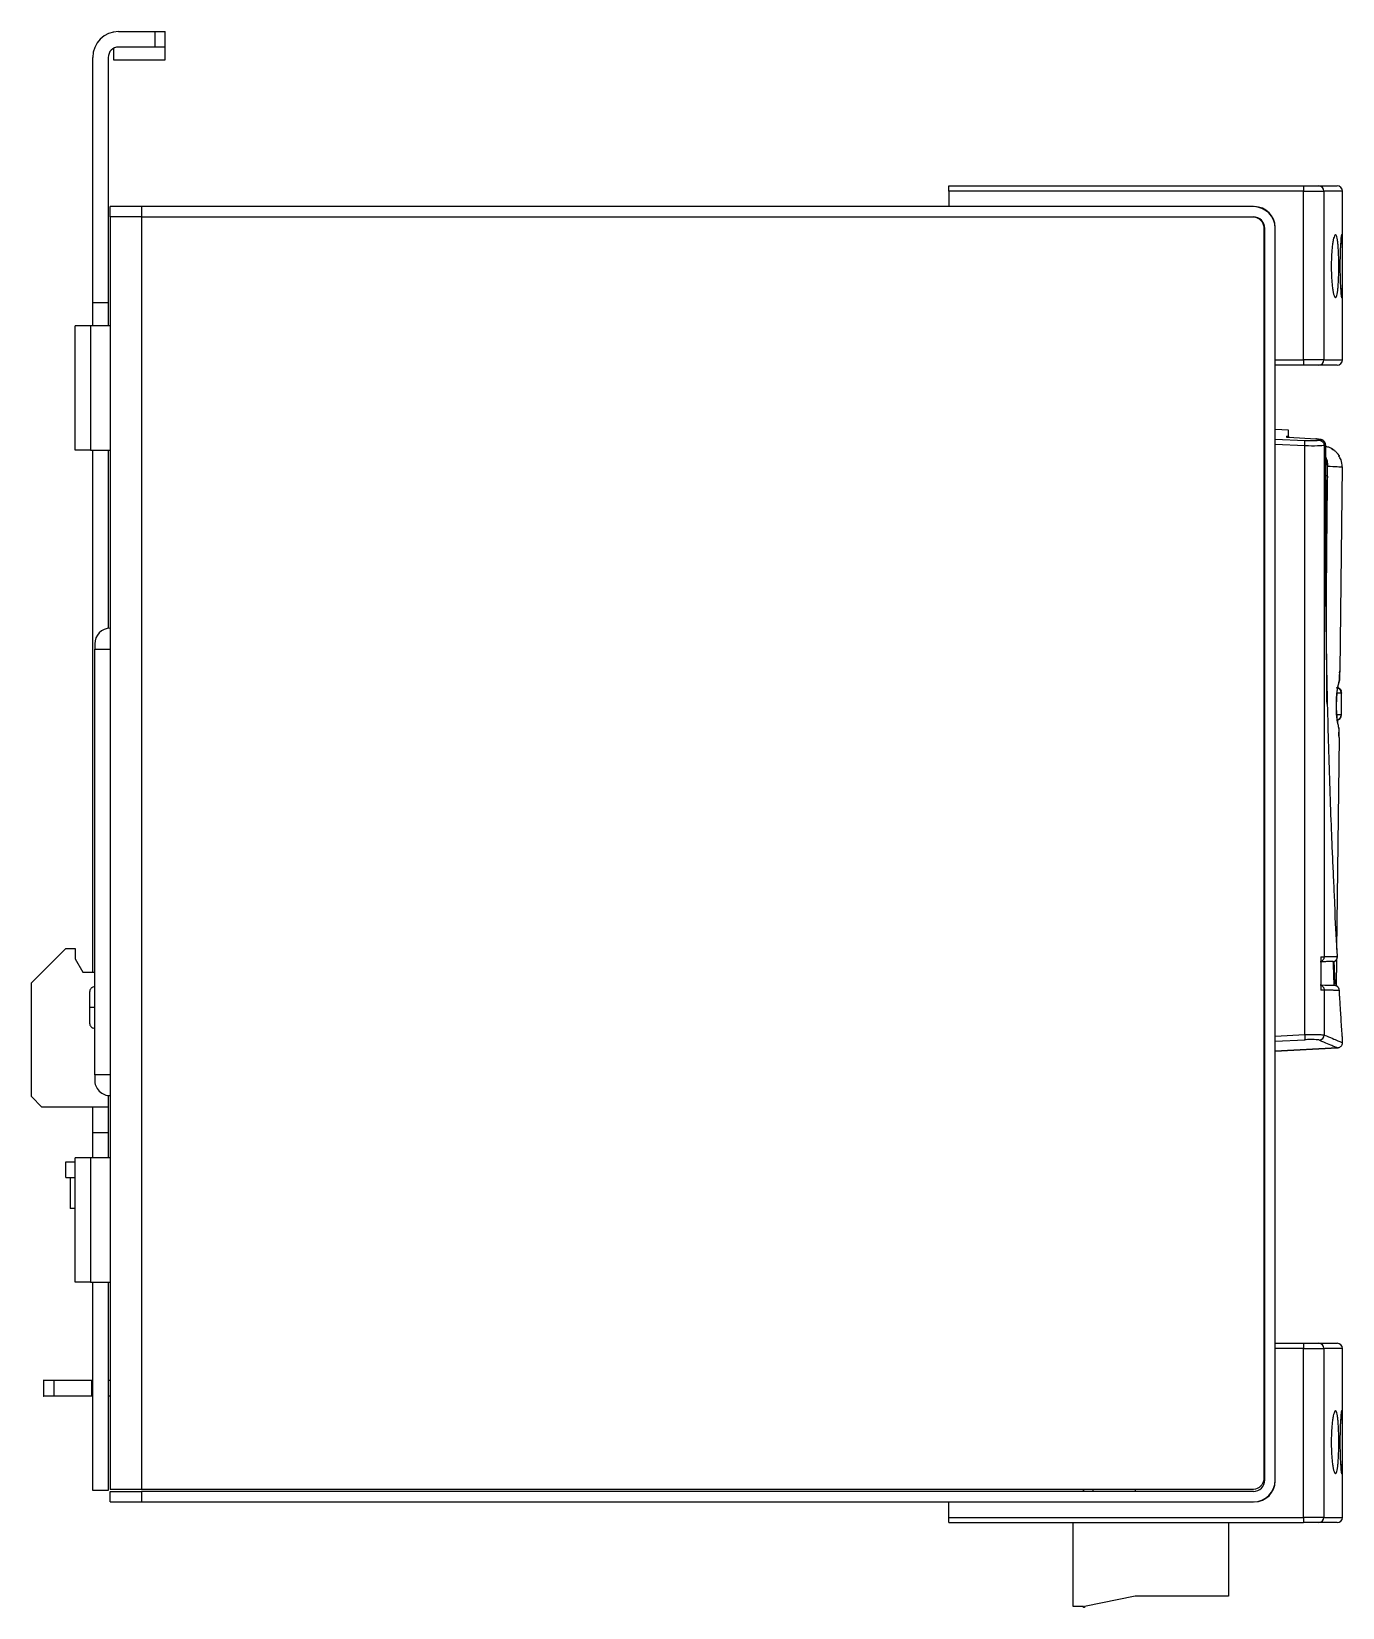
# Model space of a CAD drawing. Header units: millimetres. Extents: x 4 to 131, y 4 to 156.
import ezdxf

# ---------------------------------------------------------------- set-up
doc = ezdxf.new("R2010")
doc.units = ezdxf.units.MM

msp = doc.modelspace()

# ---------------------------------------------------------------- linework, layer by layer
at = {"color": 7, "linetype": 'Continuous', "lineweight": 25}
for p, q in [((12.1, 156.3), (12.1, 156.25)), ((12.6, 156.3), (16.1, 156.3)), ((16.1, 156.3), (16.1, 154.8)), ((16.1, 156.3), (17.1, 156.3)), ((17.1, 154.8), (17.1, 156.3)), ((10.1, 130.1), (10.1, 153.8)), ((11.6, 153.8), (11.6, 130.1)), ((12.1, 154.67), (12.1, 153.57)), ((16.1, 154.8), (12.6, 154.8)), ((17.1, 154.8), (16.1, 154.8)), ((17.1, 153.57), (17.1, 154.8)), ((12.1, 153.57), (17.1, 153.57)), ((92.7, 140.9), (92.7, 141.4)), ((92.7, 141.4), (126.94, 141.4)), ((126.94, 140.9), (92.7, 140.9)), ((92.7, 140.9), (92.7, 139.4)), ((126.94, 141.4), (126.94, 140.9)), ((126.94, 140.9), (128.9, 140.9)), ((126.94, 124.6), (126.94, 140.9)), ((128.9, 140.9), (128.9, 124.6)), ((130.7, 124.6), (130.7, 140.9)), ((11.8, 138.4), (11.8, 139.4)), ((14.8, 139.4), (11.8, 139.4)), ((14.8, 139.4), (14.8, 138.4)), ((122.1, 139.4), (14.8, 139.4)), ((14.8, 138.4), (11.8, 138.4)), ((11.8, 138.4), (11.8, 15.6)), ((14.8, 138.4), (122.1, 138.4)), ((14.8, 138.4), (14.8, 15.6)), ((123.1, 137.4), (123.1, 16.6)), ((123.2, 16.5), (123.2, 137.3)), ((124.2, 16.5), (124.2, 137.3)), ((11.6, 130.1), (10.1, 130.1)), ((10.1, 127.9), (10.1, 130.1)), ((11.6, 130.1), (11.6, 127.9)), ((8.4, 115.9), (8.4, 127.9)), ((9.9, 127.9), (9.9, 115.9)), ((11.8, 127.9), (9.9, 127.9)), ((124.2, 124.6), (126.94, 124.6)), ((126.94, 124.1), (124.2, 124.1)), ((126.94, 124.6), (126.94, 124.1)), ((128.9, 124.6), (126.94, 124.6)), ((125.5, 117.83), (124.2, 117.9)), ((125.31, 117.26), (125.5, 117.25)), ((125.31, 117.26), (125.31, 117.15)), ((125.31, 117.15), (125.5, 117.14)), ((125.5, 117.25), (125.5, 117.83)), ((125.5, 117.25), (125.5, 117.14)), ((125.5, 117.14), (125.5, 117.14)), ((125.5, 117.14), (128.13, 116.99)), ((9.9, 115.9), (11.8, 115.9)), ((10.1, 65.5), (10.1, 115.9)), ((11.6, 115.9), (11.6, 98.69)), ((127.08, 116.81), (124.2, 116.94)), ((127.08, 116.31), (124.2, 116.44)), ((127.08, 59.49), (127.08, 116.31)), ((128.13, 116.99), (128.64, 116.92)), ((128.64, 116.92), (128.13, 116.99)), ((128.93, 116.35), (128.93, 67.01)), ((129.05, 116.4), (129.05, 107.9)), ((129.68, 116), (129.81, 115.93)), ((129.81, 115.93), (129.76, 115.97)), ((129.25, 113.38), (129.26, 114.36)), ((130.28, 115.49), (130.29, 115.48)), ((130.37, 115.38), (130.35, 115.41)), ((130.47, 94.62), (130.69, 114.28)), ((10.3, 55.6), (10.3, 96.7)), ((130.41, 94.39), (130.47, 94.68)), ((130.36, 93.48), (130.4, 93.71)), ((130.59, 92.45), (130.13, 92.45)), ((130.59, 92.57), (130.58, 92.62)), ((130.59, 90.37), (130.59, 92.45)), ((130.6, 90.33), (130.6, 92.49)), ((130.13, 90.37), (130.59, 90.37)), ((130.35, 89.03), (130.32, 89.25)), ((130.35, 88.48), (130.35, 88.67)), ((130.4, 88.06), (130.35, 88.35)), ((130.17, 67.7), (130.4, 88.12)), ((4.2, 64.5), (7.5, 67.8)), ((7.5, 67.8), (8.4, 67.8)), ((8.4, 67.8), (8.4, 66.8)), ((128.6, 67), (128.6, 63.79)), ((8.4, 66.8), (9.15, 65.5)), ((9.15, 65.5), (10.3, 65.5)), ((130.13, 64.14), (130.16, 66.77)), ((4.2, 53.5), (4.2, 64.5)), ((128.93, 63.79), (128.93, 59.45)), ((124.2, 59.35), (127.08, 59.49)), ((124.2, 58.86), (127.08, 58.99)), ((124.2, 57.9), (130.23, 58.22)), ((130.23, 58.22), (124.2, 57.9)), ((130.22, 58.22), (130.23, 58.22)), ((130.7, 58.71), (130.7, 59.05)), ((11.8, 55.6), (10.3, 55.6)), ((5.2, 52.5), (4.2, 53.5)), ((11.6, 53.64), (11.6, 52.5)), ((11.6, 52.5), (5.2, 52.5)), ((10.1, 50), (10.1, 52.5)), ((11.6, 52.5), (11.6, 50)), ((11.6, 50), (10.1, 50)), ((10.1, 47.6), (10.1, 50)), ((11.6, 50), (11.6, 47.6)), ((7.5, 45.7), (7.5, 47.2)), ((7.5, 47.2), (8.4, 47.2)), ((8.4, 35.6), (8.4, 47.6)), ((9.9, 47.6), (9.9, 35.6)), ((11.8, 47.6), (9.9, 47.6)), ((7.5, 45.7), (8.4, 45.7)), ((7.92, 45.7), (7.92, 42.7)), ((8.4, 42.7), (7.92, 42.7)), ((9.9, 35.6), (11.8, 35.6)), ((10.1, 15.5), (10.1, 35.6)), ((11.6, 35.6), (11.6, 15.5)), ((124.2, 29.7), (126.94, 29.7)), ((126.94, 29.2), (124.2, 29.2)), ((126.94, 29.7), (126.94, 29.2)), ((126.94, 29.2), (128.9, 29.2)), ((126.94, 12.9), (126.94, 29.2)), ((128.9, 29.2), (128.9, 12.9)), ((130.7, 12.9), (130.7, 29.2)), ((5.35, 26.1), (5.35, 24.6)), ((6.35, 26.1), (6.35, 24.6)), ((10, 26.1), (6.35, 26.1)), ((10, 26.1), (10, 24.6)), ((10.1, 26.1), (10, 26.1)), ((11.8, 26.1), (11.6, 26.1)), ((10, 24.6), (6.35, 24.6)), ((10.1, 24.6), (10, 24.6)), ((11.8, 24.6), (11.6, 24.6)), ((11.6, 15.5), (10.1, 15.5)), ((14.8, 15.6), (11.8, 15.6)), ((11.8, 14.4), (11.8, 15.4)), ((11.8, 15.4), (14.8, 15.4)), ((122.1, 15.6), (14.8, 15.6)), ((14.8, 15.4), (14.8, 14.4)), ((122.1, 15.4), (14.8, 15.4)), ((105.69, 15.6), (105.69, 15.4)), ((105.7, 15.6), (105.7, 15.4)), ((106.63, 15.4), (106.63, 15.6)), ((110.69, 15.6), (110.69, 15.4)), ((11.8, 14.4), (14.8, 14.4)), ((14.8, 14.4), (122.1, 14.4)), ((92.7, 12.9), (92.7, 14.4)), ((92.7, 12.9), (126.94, 12.9)), ((92.7, 12.4), (92.7, 12.9)), ((92.7, 12.4), (126.94, 12.4)), ((104.7, 4.3), (104.7, 12.4)), ((119.7, 12.4), (119.7, 5.3)), ((126.94, 12.9), (126.94, 12.4)), ((128.9, 12.9), (126.94, 12.9)), ((110.7, 5.3), (105.8, 4.3)), ((119.7, 5.3), (110.7, 5.3)), ((105.7, 4.3), (104.7, 4.3)), ((105.7, 4.2), (105.7, 4.3)), ((105.8, 4.2), (105.7, 4.2)), ((105.8, 4.3), (105.8, 4.2))]:
    msp.add_line(p, q, dxfattribs=at)
at = {"color": 8, "linetype": 'Continuous', "lineweight": 25}
for p, q in [((130.7, 140.9), (128.9, 140.9)), ((128.9, 124.6), (130.7, 124.6)), ((129.05, 113.47), (129.26, 113.38)), ((129.05, 101.57), (129.05, 101.44)), ((130.44, 94.62), (130.44, 94.62)), ((130.13, 90.39), (130.13, 92.11)), ((130.37, 88.12), (130.37, 88.12)), ((130.7, 29.2), (128.9, 29.2)), ((128.9, 12.9), (130.7, 12.9))]:
    msp.add_line(p, q, dxfattribs=at)
at = {"color": 7, "linetype": 'Continuous', "lineweight": 25}
for centre, radius, start, end in [((12.6, 153.8), 2.5, 90, 180), ((12.6, 153.8), 1, 90, 180), ((128.41, 140.9), 0.495, 359.4593, 89.4461), ((130.2, 140.9), 0.5, 0, 90), ((122.1, 137.3), 2.1, 0, 90), ((122.2, 137.4), 2, 0, 90), ((122.1, 137.3), 1.1, 0, 90), ((128.41, 124.6), 0.495, 270.5527, 0.5411), ((130.2, 124.6), 0.5, 270, 0), ((11.8, 97.2), 1.5, 90.0001, 180), ((124.13, 59.24), 2.96, 355.1878, 4.8122), ((128.43, 59.46), 0.504, 274.5297, 359.3664), ((128.41, 29.2), 0.495, 359.4588, 89.4477), ((130.2, 29.2), 0.5, 360, 90), ((122.1, 16.5), 2.1, 270, 0), ((122.1, 16.5), 1.1, 270, 0), ((122.2, 16.4), 2, 270, 0), ((128.41, 12.9), 0.495, 270.5521, 0.5414), ((130.2, 12.9), 0.5, 270, 0)]:
    msp.add_arc(centre, radius, start, end, dxfattribs=at)
for points, knots in [([(126.94, 141.4), (127.1, 141.4), (127.27, 141.4), (127.6, 141.4), (127.76, 141.4), (128.03, 141.4), (128.15, 141.4), (128.32, 141.4), (128.38, 141.4), (128.41, 141.4)], [0, 0, 0, 0, 0.25, 0.25, 0.5, 0.5, 0.75, 0.75, 1, 1, 1, 1]), ([(122.1, 138.4), (122.36, 138.4), (122.62, 138.29), (122.99, 137.92), (123.1, 137.66), (123.1, 137.4)], [0, 0, 0, 0, 0.5, 0.5, 1, 1, 1, 1]), ([(130.35, 133.65), (130.35, 133.45), (130.34, 133.25), (130.34, 132.86), (130.33, 132.66), (130.32, 132.29), (130.31, 132.12), (130.29, 131.79), (130.28, 131.63), (130.25, 131.35), (130.23, 131.22), (130.2, 131), (130.18, 130.91), (130.14, 130.75), (130.12, 130.7), (130.08, 130.62), (130.06, 130.6), (130.01, 130.6), (129.98, 130.62), (129.93, 130.7), (129.91, 130.76), (129.86, 130.91), (129.84, 131), (129.79, 131.22), (129.77, 131.35), (129.73, 131.63), (129.71, 131.78), (129.68, 132.11), (129.66, 132.29), (129.64, 132.66), (129.63, 132.85), (129.62, 133.25), (129.62, 133.45), (129.62, 133.85), (129.62, 134.05), (129.63, 134.44), (129.64, 134.64), (129.66, 135.01), (129.68, 135.18), (129.71, 135.51), (129.73, 135.67), (129.77, 135.95), (129.79, 136.08), (129.84, 136.3), (129.86, 136.39), (129.91, 136.54), (129.93, 136.6), (129.98, 136.68), (130.01, 136.7), (130.05, 136.7), (130.08, 136.68), (130.12, 136.6), (130.14, 136.55), (130.18, 136.4), (130.2, 136.3), (130.23, 136.08), (130.25, 135.96), (130.28, 135.67), (130.29, 135.52), (130.31, 135.19), (130.32, 135.01), (130.33, 134.64), (130.34, 134.45), (130.34, 134.05), (130.35, 133.85), (130.35, 133.65)], [0, 0, 0, 0, 0.03125, 0.03125, 0.0625, 0.0625, 0.09375, 0.09375, 0.125, 0.125, 0.15625, 0.15625, 0.1875, 0.1875, 0.21875, 0.21875, 0.25, 0.25, 0.28125, 0.28125, 0.3125, 0.3125, 0.34375, 0.34375, 0.375, 0.375, 0.40625, 0.40625, 0.4375, 0.4375, 0.46875, 0.46875, 0.5, 0.5, 0.53125, 0.53125, 0.5625, 0.5625, 0.59375, 0.59375, 0.625, 0.625, 0.65625, 0.65625, 0.6875, 0.6875, 0.71875, 0.71875, 0.75, 0.75, 0.78125, 0.78125, 0.8125, 0.8125, 0.84375, 0.84375, 0.875, 0.875, 0.90625, 0.90625, 0.9375, 0.9375, 0.96875, 0.96875, 1, 1, 1, 1]), ([(130.7, 133.65), (130.7, 133.45), (130.7, 133.25), (130.7, 132.86), (130.7, 132.67), (130.69, 132.3), (130.69, 132.12), (130.69, 131.79), (130.69, 131.63), (130.68, 131.35), (130.68, 131.23), (130.67, 131), (130.67, 130.91), (130.66, 130.76), (130.65, 130.7), (130.64, 130.62), (130.63, 130.6), (130.62, 130.6), (130.61, 130.62), (130.59, 130.7), (130.58, 130.76), (130.56, 130.91), (130.55, 131), (130.53, 131.22), (130.53, 131.35), (130.51, 131.63), (130.5, 131.79), (130.48, 132.12), (130.48, 132.3), (130.47, 132.67), (130.46, 132.86), (130.46, 133.25), (130.46, 133.45), (130.46, 133.85), (130.46, 134.05), (130.46, 134.44), (130.47, 134.63), (130.48, 135), (130.48, 135.18), (130.5, 135.51), (130.51, 135.67), (130.53, 135.95), (130.53, 136.07), (130.55, 136.3), (130.56, 136.39), (130.58, 136.54), (130.59, 136.6), (130.61, 136.68), (130.62, 136.7), (130.63, 136.7), (130.64, 136.68), (130.65, 136.6), (130.66, 136.55), (130.67, 136.39), (130.67, 136.3), (130.68, 136.08), (130.68, 135.95), (130.69, 135.67), (130.69, 135.51), (130.69, 135.18), (130.69, 135), (130.7, 134.63), (130.7, 134.44), (130.7, 134.05), (130.7, 133.85), (130.7, 133.65)], [0, 0, 0, 0, 0.03125, 0.03125, 0.0625, 0.0625, 0.09375, 0.09375, 0.125, 0.125, 0.15625, 0.15625, 0.1875, 0.1875, 0.21875, 0.21875, 0.25, 0.25, 0.28125, 0.28125, 0.3125, 0.3125, 0.34375, 0.34375, 0.375, 0.375, 0.40625, 0.40625, 0.4375, 0.4375, 0.46875, 0.46875, 0.5, 0.5, 0.53125, 0.53125, 0.5625, 0.5625, 0.59375, 0.59375, 0.625, 0.625, 0.65625, 0.65625, 0.6875, 0.6875, 0.71875, 0.71875, 0.75, 0.75, 0.78125, 0.78125, 0.8125, 0.8125, 0.84375, 0.84375, 0.875, 0.875, 0.90625, 0.90625, 0.9375, 0.9375, 0.96875, 0.96875, 1, 1, 1, 1]), ([(9.9, 127.9), (9.7, 127.9), (9.51, 127.9), (9.14, 127.9), (8.98, 127.9), (8.7, 127.9), (8.59, 127.9), (8.44, 127.9), (8.4, 127.9), (8.4, 127.9)], [0, 0, 0, 0, 0.25, 0.25, 0.5, 0.5, 0.75, 0.75, 1, 1, 1, 1]), ([(128.41, 124.1), (128.38, 124.1), (128.32, 124.1), (128.15, 124.1), (128.03, 124.1), (127.76, 124.1), (127.6, 124.1), (127.27, 124.1), (127.1, 124.1), (126.94, 124.1)], [0, 0, 0, 0, 0.25, 0.25, 0.5, 0.5, 0.75, 0.75, 1, 1, 1, 1]), ([(130.2, 124.1), (130.2, 124.1), (130.2, 124.1), (130.18, 124.1), (130.16, 124.1), (130.13, 124.1), (130.09, 124.1), (130.04, 124.1), (129.98, 124.1), (129.91, 124.1), (129.84, 124.1), (129.73, 124.1), (129.56, 124.1), (129.33, 124.1), (129.06, 124.1), (128.76, 124.1), (128.53, 124.1), (128.41, 124.1)], [0, 0, 0, 0, 0.050026, 0.100034, 0.150028, 0.200013, 0.249994, 0.299976, 0.349963, 0.39996, 0.449971, 0.500003, 0.600036, 0.700014, 0.799975, 0.899958, 1, 1, 1, 1]), ([(125.31, 117.26), (125.33, 117.25), (125.38, 117.25), (125.43, 117.21), (125.47, 117.17), (125.48, 117.15), (125.48, 117.14)], [0, 0, 0, 0, 0.307753, 0.623194, 0.939089, 1, 1, 1, 1]), ([(9.9, 115.9), (9.86, 115.9), (9.78, 115.9), (9.67, 115.9), (9.55, 115.9), (9.44, 115.9), (9.27, 115.9), (9.06, 115.9), (8.83, 115.9), (8.64, 115.9), (8.52, 115.9), (8.45, 115.9), (8.41, 115.9), (8.4, 115.9), (8.4, 115.9)], [0, 0, 0, 0, 0.050276, 0.100122, 0.149848, 0.199769, 0.250192, 0.37489, 0.500052, 0.624749, 0.749911, 0.833414, 0.916292, 1, 1, 1, 1]), ([(128.47, 116.85), (128.46, 116.84), (128.45, 116.84), (128.42, 116.83), (128.37, 116.82), (128.28, 116.81), (128.15, 116.8), (127.99, 116.79), (127.8, 116.79), (127.59, 116.79), (127.38, 116.79), (127.21, 116.8), (127.12, 116.8), (127.08, 116.81)], [0, 0, 0, 0, 0.046323, 0.103515, 0.171416, 0.249945, 0.395185, 0.499925, 0.601523, 0.750019, 0.854103, 0.937537, 1, 1, 1, 1]), ([(127.08, 116.31), (127.08, 116.36), (127.08, 116.42), (127.08, 116.54), (127.08, 116.6), (127.08, 116.69), (127.08, 116.73), (127.08, 116.78), (127.08, 116.8), (127.08, 116.81)], [0, 0, 0, 0, 0.25, 0.25, 0.5, 0.5, 0.75, 0.75, 1, 1, 1, 1]), ([(128.26, 116.95), (128.25, 116.96), (128.22, 116.97), (128.18, 116.99), (128.15, 116.99), (128.13, 116.99)], [0, 0, 0, 0, 0.32847, 0.657658, 1, 1, 1, 1]), ([(128.47, 116.85), (128.52, 116.84), (128.58, 116.83), (128.7, 116.78), (128.75, 116.74), (128.84, 116.64), (128.88, 116.58), (128.92, 116.47), (128.93, 116.41), (128.93, 116.35)], [0, 0, 0, 0, 0.25, 0.25, 0.5, 0.5, 0.75, 0.75, 1, 1, 1, 1]), ([(128.92, 116.76), (128.9, 116.77), (128.88, 116.8), (128.84, 116.83), (128.78, 116.87), (128.71, 116.9), (128.66, 116.91), (128.64, 116.92)], [0, 0, 0, 0, 0.1430652, 0.3105153, 0.5006878, 0.7552615, 1, 1, 1, 1]), ([(128.64, 116.92), (128.64, 116.92), (128.66, 116.91), (128.68, 116.9), (128.7, 116.89), (128.72, 116.87)], [-0.000014, -0.000014, -0.000014, -0.000014, 0.1199426, 0.247341, 0.4999937, 0.4999937, 0.4999937, 0.4999937]), ([(129.05, 116.4), (129.04, 116.42), (129.04, 116.46), (129.03, 116.53), (129.01, 116.6), (128.97, 116.68), (128.94, 116.73), (128.92, 116.76)], [0, 0, 0, 0, 0.165985, 0.332901, 0.499658, 0.736665, 1, 1, 1, 1]), ([(128.98, 116.65), (128.97, 116.69), (128.96, 116.72), (128.93, 116.74), (128.93, 116.74)], [0, 0, 0, 0, 0.983656, 1, 1, 1, 1]), ([(129.05, 116.4), (129.05, 116.43), (129.04, 116.49), (129.01, 116.61), (128.97, 116.68), (128.94, 116.73)], [0, 0, 0, 0, 0.270834, 0.526401, 1, 1, 1, 1]), ([(128.95, 116.7), (128.97, 116.68), (129, 116.62), (129.04, 116.52), (129.04, 116.44), (129.05, 116.4)], [0, 0, 0, 0, 0.270389, 0.639068, 1, 1, 1, 1]), ([(129.01, 116.4), (129.02, 116.4), (129.02, 116.4), (129.03, 116.4), (129.04, 116.4), (129.05, 116.4), (129.05, 116.4), (129.05, 116.4), (129.05, 116.4)], [0.000004, 0.000004, 0.000004, 0.000004, 0.11568, 0.243079, 0.497876, 0.752672, 0.880071, 1.00001, 1.00001, 1.00001, 1.00001]), ([(130.37, 115.38), (130.37, 115.37), (130.38, 115.36), (130.37, 115.37), (130.34, 115.42), (130.26, 115.53), (130.1, 115.71), (129.83, 115.95), (129.46, 116.18), (129.14, 116.23), (129.01, 116.25)], [0, 0, 0, 0, 0.060408, 0.120803, 0.181486, 0.305083, 0.433101, 0.564655, 0.828759, 1, 1, 1, 1]), ([(129.05, 115.28), (129.11, 115.15), (129.25, 114.86), (129.26, 114.53), (129.27, 114.36)], [0, 0, 0, 0, 0.467729, 1, 1, 1, 1]), ([(129.05, 115.06), (129.05, 115.04), (129.12, 114.93), (129.16, 114.71), (129.17, 114.48), (129.24, 114.38), (129.26, 114.36)], [0, 0, 0, 0, 0.073348, 0.52349, 0.897903, 1, 1, 1, 1]), ([(130.31, 115.46), (130.3, 115.47), (130.3, 115.48), (130.28, 115.5), (130.27, 115.5)], [0, 0, 0, 0, 0.757662, 1, 1, 1, 1]), ([(130.68, 114.26), (130.67, 114.51), (130.65, 114.9), (130.42, 115.23), (130.34, 115.34)], [0, 0, 0, 0, 0.628506, 1, 1, 1, 1]), ([(129.26, 113.38), (129.26, 113.36), (129.26, 113.34), (129.25, 113.29), (129.24, 113.2), (129.21, 113.07), (129.19, 112.92), (129.17, 112.73), (129.16, 112.47), (129.16, 112.26), (129.16, 112.14)], [0, 0, 0, 0, 0.033788, 0.064048, 0.128099, 0.255046, 0.373648, 0.504522, 0.706178, 1, 1, 1, 1]), ([(129.21, 108.47), (129.21, 108.72), (129.22, 109.54), (129.23, 110.65), (129.25, 111.74), (129.25, 112.44), (129.26, 112.96), (129.26, 113.26), (129.26, 113.38)], [0, 0, 0, 0, 0.151581, 0.499482, 0.684231, 0.814523, 0.928197, 1, 1, 1, 1]), ([(129.19, 106.02), (129.19, 106.49), (129.2, 107.31), (129.21, 108.13), (129.21, 108.47)], [0, 0, 0, 0, 0.577688, 1, 1, 1, 1]), ([(129.06, 103.75), (129.06, 103.58), (129.06, 103.23), (129.07, 102.54), (129.07, 101.34), (129.1, 98.93), (129.17, 94.11), (129.3, 88.64), (129.47, 83.22), (129.59, 79.77), (129.71, 76.92), (129.8, 75.04), (129.87, 73.56), (129.91, 72.59), (129.95, 71.85), (129.97, 71.49), (129.97, 71.35)], [0, 0, 0, 0, 0.015624, 0.031248, 0.062497, 0.124993, 0.249982, 0.499969, 0.625012, 0.75002, 0.821444, 0.892867, 0.92858, 0.964292, 0.986629, 1, 1, 1, 1]), ([(10.3, 97.2), (10.3, 97.2), (10.3, 97.19), (10.3, 97.14), (10.3, 97.1), (10.3, 97), (10.3, 96.95), (10.3, 96.82), (10.3, 96.76), (10.3, 96.7)], [0, 0, 0, 0, 0.25, 0.25, 0.5, 0.5, 0.75, 0.75, 1, 1, 1, 1]), ([(10.3, 96.7), (10.3, 96.7), (10.33, 96.7), (10.48, 96.7), (10.59, 96.7), (10.89, 96.7), (11.06, 96.7), (11.43, 96.7), (11.62, 96.7), (11.8, 96.7)], [0, 0, 0, 0, 0.25, 0.25, 0.5, 0.5, 0.75, 0.75, 1, 1, 1, 1]), ([(130.44, 94.62), (130.44, 94.62), (130.44, 94.61), (130.44, 94.59), (130.44, 94.55), (130.43, 94.5), (130.43, 94.43), (130.42, 94.38), (130.42, 94.35)], [0, 0, 0, 0, 0.144841, 0.298107, 0.45999, 0.630744, 0.810651, 1, 1, 1, 1]), ([(130.59, 92.45), (130.59, 92.51), (130.58, 92.57), (130.53, 92.69), (130.5, 92.75), (130.41, 92.84), (130.35, 92.88), (130.24, 92.93), (130.17, 92.95), (130.12, 92.95)], [0, 0, 0, 0, 0.25, 0.25, 0.5, 0.5, 0.75, 0.75, 1, 1, 1, 1]), ([(130.13, 92.98), (130.19, 92.97), (130.31, 92.95), (130.47, 92.84), (130.56, 92.71), (130.58, 92.62), (130.58, 92.6)], [0, 0, 0, 0, 0.285617, 0.593103, 0.900591, 1, 1, 1, 1]), ([(130.16, 92.43), (130.18, 92.6), (130.23, 92.92), (130.31, 93.27), (130.34, 93.4), (130.37, 93.48)], [0, 0, 0, 0, 0.255601, 0.514622, 1, 1, 1, 1]), ([(130.6, 92.49), (130.59, 92.55), (130.58, 92.67), (130.47, 92.84), (130.35, 92.94), (130.26, 92.95), (130.24, 92.96)], [0, 0, 0, 0, 0.285532, 0.592944, 0.900365, 1, 1, 1, 1]), ([(130.3, 93.21), (130.31, 93.26), (130.34, 93.39), (130.36, 93.45), (130.37, 93.48)], [0, 0, 0, 0, 0.404224, 1, 1, 1, 1]), ([(130.4, 93.7), (130.4, 93.77), (130.41, 93.92), (130.41, 94.1), (130.42, 94.21), (130.42, 94.24), (130.42, 94.24)], [0, 0, 0, 0, 0.330488, 0.666257, 0.99152, 1, 1, 1, 1]), ([(130.17, 92.58), (130.15, 92.41), (130.13, 92.19), (130.11, 91.81), (130.11, 91.68), (130.1, 91.39), (130.1, 91.24), (130.1, 90.83), (130.11, 90.58), (130.14, 90.27), (130.15, 90.18), (130.16, 90.02), (130.17, 89.95), (130.2, 89.76), (130.21, 89.65), (130.25, 89.47), (130.26, 89.4), (130.3, 89.19), (130.33, 89.1), (130.35, 89.03)], [0, 0, 0, 0, 0.125, 0.125, 0.1875, 0.1875, 0.25, 0.25, 0.375, 0.375, 0.4375, 0.4375, 0.5, 0.5, 0.625, 0.625, 0.75, 0.75, 1, 1, 1, 1]), ([(130.12, 91.85), (130.12, 91.88), (130.13, 92.12), (130.15, 92.28), (130.16, 92.42)], [0, 0, 0, 0, 0.152927, 1, 1, 1, 1]), ([(130.32, 89.26), (130.31, 89.3), (130.28, 89.39), (130.23, 89.66), (130.16, 89.99), (130.13, 90.42), (130.12, 90.59)], [0, 0, 0, 0, 0.263089, 0.546352, 0.814824, 1, 1, 1, 1]), ([(130.12, 89.87), (130.17, 89.87), (130.24, 89.88), (130.35, 89.94), (130.41, 89.97), (130.5, 90.07), (130.53, 90.13), (130.58, 90.25), (130.59, 90.31), (130.59, 90.37)], [0, 0, 0, 0, 0.25, 0.25, 0.5, 0.5, 0.75, 0.75, 1, 1, 1, 1]), ([(130.13, 89.83), (130.19, 89.84), (130.31, 89.86), (130.47, 89.98), (130.58, 90.14), (130.59, 90.27), (130.6, 90.33)], [0, 0, 0, 0, 0.240765, 0.499997, 0.759228, 1, 1, 1, 1]), ([(130.35, 88.68), (130.35, 88.64), (130.35, 88.58), (130.35, 88.49), (130.36, 88.41), (130.36, 88.34), (130.36, 88.25), (130.37, 88.17), (130.37, 88.13), (130.37, 88.12), (130.37, 88.12)], [0, 0, 0, 0, 0.100189, 0.20021, 0.300138, 0.400043, 0.500006, 0.752481, 0.920208, 1, 1, 1, 1]), ([(130.36, 88.34), (130.36, 88.34), (130.36, 88.35), (130.36, 88.42), (130.35, 88.51), (130.35, 88.54)], [0, 0, 0, 0, 0.162001, 0.657992, 1, 1, 1, 1]), ([(129.98, 71.35), (129.98, 71.35), (129.98, 71.35), (129.96, 71.35), (129.96, 71.35)], [0, 0, 0, 0, 0.492176, 1, 1, 1, 1]), ([(128.93, 67.01), (128.93, 66.92), (128.91, 66.81), (128.79, 66.64), (128.69, 66.57), (128.6, 66.54)], [0, 0, 0, 0, 0.5, 0.5, 1, 1, 1, 1]), ([(128.93, 67.01), (128.99, 67.01), (129.12, 67.02), (129.29, 67.02), (129.45, 67.02), (129.6, 67.03), (129.74, 67.03), (129.87, 67.04), (129.99, 67.04), (130.11, 67.04), (130.17, 67.04), (130.21, 67.04)], [0, 0, 0, 0, 0.111328, 0.222601, 0.33382, 0.444985, 0.556097, 0.667154, 0.778156, 0.889105, 1, 1, 1, 1]), ([(130.07, 66.67), (130.09, 66.69), (130.13, 66.73), (130.16, 66.79), (130.18, 66.84), (130.2, 66.89), (130.2, 66.94), (130.21, 67), (130.21, 67.03), (130.21, 67.04)], [0, 0, 0, 0, 0.248016, 0.499397, 0.575129, 0.680537, 0.819076, 0.931531, 1, 1, 1, 1]), ([(130.21, 67.04), (130.21, 67.05), (130.21, 67.05), (130.21, 67.06), (130.2, 67.06), (130.2, 67.07), (130.2, 67.07), (130.19, 67.08), (130.19, 67.08), (130.19, 67.08)], [0, 0, 0, 0, 0.262295, 0.393443, 0.52459, 0.655738, 0.786885, 0.918033, 1.000016, 1.000016, 1.000016, 1.000016]), ([(129.8, 66.55), (129.77, 66.55), (129.71, 66.54), (129.6, 66.54), (129.48, 66.54), (129.35, 66.53), (129.22, 66.53), (129.07, 66.53), (128.91, 66.52), (128.74, 66.52), (128.62, 66.52), (128.56, 66.51)], [0, 0, 0, 0, 0.111164, 0.222286, 0.333379, 0.444454, 0.555524, 0.666602, 0.777699, 0.888827, 1, 1, 1, 1]), ([(129.95, 66.58), (129.97, 66.59), (130, 66.6), (130.03, 66.63), (130.06, 66.65), (130.07, 66.66), (130.07, 66.67)], [0.2601353, 0.2601353, 0.2601353, 0.2601353, 0.375, 0.4375, 0.5, 0.5189131, 0.5189131, 0.5189131, 0.5189131]), ([(10.3, 64.1), (10.24, 64.09), (10.14, 64.08), (10.02, 64.02), (9.94, 63.96), (9.88, 63.88), (9.82, 63.76), (9.81, 63.66), (9.8, 63.6)], [0, 0, 0, 0, 0.239457, 0.3683598, 0.5000007, 0.6316401, 0.7605422, 1, 1, 1, 1]), ([(128.6, 64.26), (128.69, 64.23), (128.79, 64.16), (128.91, 63.99), (128.93, 63.88), (128.93, 63.79)], [0, 0, 0, 0, 0.5, 0.5, 1, 1, 1, 1]), ([(130.23, 64.12), (130.18, 64.17), (130.12, 64.2), (130.02, 64.24), (129.97, 64.25), (129.93, 64.25)], [0, 0, 0, 0, 0.5, 0.5, 1, 1, 1, 1]), ([(130.23, 64.12), (130.22, 64.13), (130.2, 64.15), (130.18, 64.17), (130.16, 64.18), (130.16, 64.18)], [0, 0, 0, 0, 0.103864, 0.989633, 1, 1, 1, 1]), ([(130.21, 64.14), (130.21, 64.14), (130.2, 64.15), (130.19, 64.15), (130.18, 64.16)], [0, 0, 0, 0, 0.046967, 1, 1, 1, 1]), ([(130.4, 63.75), (130.4, 63.76), (130.39, 63.8), (130.38, 63.86), (130.36, 63.92), (130.34, 63.97), (130.33, 63.99), (130.31, 64.01), (130.29, 64.05), (130.26, 64.09), (130.24, 64.11), (130.23, 64.12)], [0, 0, 0, 0, 0.10579, 0.250865, 0.499638, 0.547867, 0.596489, 0.65923, 0.750494, 0.916002, 1, 1, 1, 1]), ([(9.8, 63.6), (9.8, 63.6), (9.8, 63.53), (9.8, 63.31), (9.8, 63.16), (9.8, 62.84), (9.8, 62.67), (9.8, 62.37), (9.8, 62.22), (9.8, 62.1)], [0, 0, 0, 0, 0.25, 0.25, 0.5, 0.5, 0.75, 0.75, 1, 1, 1, 1]), ([(130.4, 63.75), (130.37, 63.75), (130.32, 63.75), (130.22, 63.75), (130.12, 63.76), (130.01, 63.76), (129.88, 63.76), (129.75, 63.77), (129.61, 63.77), (129.45, 63.77), (129.29, 63.78), (129.12, 63.78), (129, 63.79), (128.93, 63.79)], [0, 0, 0, 0, 0.090696, 0.181435, 0.272217, 0.363041, 0.453907, 0.544816, 0.635768, 0.726762, 0.817799, 0.908878, 1, 1, 1, 1]), ([(130.7, 59.05), (130.7, 59.05), (130.7, 59.06), (130.7, 59.09), (130.69, 59.16), (130.69, 59.26), (130.68, 59.35), (130.67, 59.54), (130.64, 59.88), (130.6, 60.48), (130.56, 61.2), (130.51, 61.89), (130.48, 62.49), (130.45, 62.93), (130.42, 63.34), (130.41, 63.62), (130.4, 63.75)], [0, 0, 0, 0, 0.026726, 0.071874, 0.13558, 0.180515, 0.216624, 0.242456, 0.371629, 0.50001, 0.617868, 0.754434, 0.828869, 0.887567, 0.94524, 1, 1, 1, 1]), ([(9.8, 62.1), (9.8, 61.97), (9.8, 61.83), (9.8, 61.53), (9.8, 61.36), (9.8, 61.04), (9.8, 60.89), (9.8, 60.67), (9.8, 60.6), (9.8, 60.6)], [0, 0, 0, 0, 0.25, 0.25, 0.5, 0.5, 0.75, 0.75, 1, 1, 1, 1]), ([(10.3, 62.1), (10.24, 62.1), (10.18, 62.1), (10.05, 62.1), (10, 62.1), (9.9, 62.1), (9.86, 62.1), (9.81, 62.1), (9.8, 62.1), (9.8, 62.1)], [0, 0, 0, 0, 0.25, 0.25, 0.5, 0.5, 0.75, 0.75, 1, 1, 1, 1]), ([(9.8, 60.6), (9.81, 60.54), (9.82, 60.44), (9.88, 60.32), (9.94, 60.24), (10.02, 60.18), (10.14, 60.12), (10.24, 60.11), (10.3, 60.1)], [0, 0, 0, 0, 0.239458, 0.36836, 0.5, 0.631638, 0.760543, 1, 1, 1, 1]), ([(127.08, 59.49), (127.3, 59.5), (127.51, 59.5), (127.93, 59.51), (128.11, 59.51), (128.45, 59.5), (128.59, 59.49), (128.81, 59.47), (128.89, 59.46), (128.93, 59.45)], [0, 0, 0, 0, 0.25, 0.25, 0.5, 0.5, 0.75, 0.75, 1, 1, 1, 1]), ([(128.93, 59.45), (129.52, 59.21), (129.96, 59.02), (130.55, 58.78), (130.7, 58.71), (130.7, 58.71)], [0, 0, 0, 0, 0.5, 0.5, 1, 1, 1, 1]), ([(128.47, 58.95), (128.44, 58.97), (128.38, 58.98), (128.21, 59), (128.11, 59), (127.85, 59.01), (127.71, 59.01), (127.4, 59.01), (127.24, 59), (127.08, 58.99)], [0, 0, 0, 0, 0.25, 0.25, 0.5, 0.5, 0.75, 0.75, 1, 1, 1, 1]), ([(128.47, 58.95), (129.05, 58.71), (129.49, 58.53), (130.08, 58.28), (130.23, 58.22), (130.23, 58.22)], [0, 0, 0, 0, 0.5, 0.5, 1, 1, 1, 1]), ([(130.23, 58.22), (130.25, 58.22), (130.29, 58.22), (130.36, 58.24), (130.44, 58.27), (130.52, 58.33), (130.6, 58.41), (130.66, 58.51), (130.69, 58.61), (130.7, 58.68), (130.7, 58.71)], [0, 0, 0, 0, 0.075598, 0.169959, 0.284258, 0.418667, 0.571557, 0.720796, 0.864567, 1, 1, 1, 1]), ([(10.3, 55.6), (10.3, 55.54), (10.3, 55.48), (10.3, 55.35), (10.3, 55.3), (10.3, 55.2), (10.3, 55.16), (10.3, 55.11), (10.3, 55.1), (10.3, 55.1)], [0, 0, 0, 0, 0.25, 0.25, 0.5, 0.5, 0.75, 0.75, 1, 1, 1, 1]), ([(10.3, 55.1), (10.3, 54.92), (10.33, 54.73), (10.48, 54.36), (10.59, 54.19), (10.89, 53.89), (11.06, 53.78), (11.43, 53.63), (11.62, 53.6), (11.8, 53.6)], [0, 0, 0, 0, 0.25, 0.25, 0.5, 0.5, 0.75, 0.75, 1, 1, 1, 1]), ([(9.9, 47.6), (9.7, 47.6), (9.51, 47.6), (9.14, 47.6), (8.98, 47.6), (8.7, 47.6), (8.59, 47.6), (8.44, 47.6), (8.4, 47.6), (8.4, 47.6)], [0, 0, 0, 0, 0.25, 0.25, 0.5, 0.5, 0.75, 0.75, 1, 1, 1, 1]), ([(9.9, 35.6), (9.86, 35.6), (9.78, 35.6), (9.67, 35.6), (9.55, 35.6), (9.44, 35.6), (9.27, 35.6), (9.06, 35.6), (8.83, 35.6), (8.64, 35.6), (8.52, 35.6), (8.45, 35.6), (8.41, 35.6), (8.4, 35.6), (8.4, 35.6)], [0, 0, 0, 0, 0.0502759, 0.1001217, 0.1498482, 0.1997686, 0.2501924, 0.3748896, 0.5000516, 0.6247489, 0.7499109, 0.833414, 0.9162915, 1, 1, 1, 1]), ([(126.94, 29.7), (126.98, 29.7), (127.07, 29.7), (127.19, 29.7), (127.31, 29.7), (127.48, 29.7), (127.68, 29.7), (127.9, 29.7), (128.09, 29.7), (128.24, 29.7), (128.35, 29.7), (128.39, 29.7), (128.41, 29.7)], [0, 0, 0, 0, 0.060761, 0.121157, 0.181613, 0.242554, 0.371078, 0.500102, 0.62861, 0.75765, 0.878689, 1, 1, 1, 1]), ([(128.41, 29.7), (128.47, 29.7), (128.59, 29.7), (128.75, 29.7), (128.91, 29.7), (129.06, 29.7), (129.2, 29.7), (129.32, 29.7), (129.45, 29.7), (129.56, 29.7), (129.66, 29.7), (129.79, 29.7), (129.92, 29.7), (130.04, 29.7), (130.13, 29.7), (130.19, 29.7), (130.2, 29.7), (130.2, 29.7)], [0, 0, 0, 0, 0.050026, 0.100034, 0.150028, 0.200013, 0.249994, 0.299976, 0.349963, 0.39996, 0.449971, 0.500003, 0.600036, 0.700014, 0.799975, 0.899958, 1, 1, 1, 1]), ([(6.35, 26.1), (6.08, 26.1), (5.55, 26.1), (5.28, 26.1), (5.36, 26.1), (5.36, 26.1)], [0, 0, 0, 0, 0.486777, 0.973554, 1, 1, 1, 1]), ([(6.35, 24.6), (6.08, 24.6), (5.55, 24.6), (5.28, 24.6), (5.36, 24.6), (5.36, 24.6)], [0, 0, 0, 0, 0.486777, 0.973554, 1, 1, 1, 1]), ([(129.62, 20.15), (129.62, 20.35), (129.62, 20.55), (129.63, 20.94), (129.64, 21.14), (129.66, 21.51), (129.68, 21.68), (129.71, 22.01), (129.73, 22.17), (129.77, 22.45), (129.79, 22.58), (129.84, 22.8), (129.86, 22.89), (129.91, 23.04), (129.93, 23.1), (129.98, 23.18), (130.01, 23.2), (130.05, 23.2), (130.08, 23.18), (130.12, 23.1), (130.14, 23.05), (130.18, 22.9), (130.2, 22.8), (130.23, 22.58), (130.25, 22.46), (130.28, 22.17), (130.29, 22.02), (130.31, 21.69), (130.32, 21.51), (130.33, 21.14), (130.34, 20.95), (130.34, 20.55), (130.35, 20.35), (130.35, 19.95), (130.34, 19.75), (130.34, 19.36), (130.33, 19.16), (130.32, 18.79), (130.31, 18.62), (130.29, 18.29), (130.28, 18.13), (130.25, 17.85), (130.23, 17.72), (130.2, 17.5), (130.18, 17.41), (130.14, 17.25), (130.12, 17.2), (130.08, 17.12), (130.06, 17.1), (130.01, 17.1), (129.98, 17.12), (129.93, 17.2), (129.91, 17.26), (129.86, 17.41), (129.84, 17.5), (129.79, 17.72), (129.77, 17.85), (129.73, 18.13), (129.71, 18.29), (129.68, 18.61), (129.66, 18.79), (129.64, 19.16), (129.63, 19.35), (129.62, 19.75), (129.62, 19.95), (129.62, 20.15)], [0, 0, 0, 0, 0.03125, 0.03125, 0.0625, 0.0625, 0.09375, 0.09375, 0.125, 0.125, 0.15625, 0.15625, 0.1875, 0.1875, 0.21875, 0.21875, 0.25, 0.25, 0.28125, 0.28125, 0.3125, 0.3125, 0.34375, 0.34375, 0.375, 0.375, 0.40625, 0.40625, 0.4375, 0.4375, 0.46875, 0.46875, 0.5, 0.5, 0.53125, 0.53125, 0.5625, 0.5625, 0.59375, 0.59375, 0.625, 0.625, 0.65625, 0.65625, 0.6875, 0.6875, 0.71875, 0.71875, 0.75, 0.75, 0.78125, 0.78125, 0.8125, 0.8125, 0.84375, 0.84375, 0.875, 0.875, 0.90625, 0.90625, 0.9375, 0.9375, 0.96875, 0.96875, 1, 1, 1, 1]), ([(130.46, 20.15), (130.46, 20.35), (130.46, 20.55), (130.46, 20.94), (130.47, 21.13), (130.48, 21.5), (130.48, 21.68), (130.5, 22.01), (130.51, 22.17), (130.53, 22.45), (130.53, 22.57), (130.55, 22.8), (130.56, 22.89), (130.58, 23.04), (130.59, 23.1), (130.61, 23.18), (130.62, 23.2), (130.63, 23.2), (130.64, 23.18), (130.65, 23.1), (130.66, 23.05), (130.67, 22.89), (130.67, 22.8), (130.68, 22.58), (130.68, 22.45), (130.69, 22.17), (130.69, 22.01), (130.69, 21.68), (130.69, 21.5), (130.7, 21.13), (130.7, 20.94), (130.7, 20.55), (130.7, 20.35), (130.7, 19.95), (130.7, 19.75), (130.7, 19.36), (130.7, 19.17), (130.69, 18.8), (130.69, 18.62), (130.69, 18.29), (130.69, 18.13), (130.68, 17.85), (130.68, 17.73), (130.67, 17.5), (130.67, 17.41), (130.66, 17.26), (130.65, 17.2), (130.64, 17.12), (130.63, 17.1), (130.62, 17.1), (130.61, 17.12), (130.59, 17.2), (130.58, 17.26), (130.56, 17.41), (130.55, 17.5), (130.53, 17.72), (130.53, 17.85), (130.51, 18.13), (130.5, 18.29), (130.48, 18.62), (130.48, 18.8), (130.47, 19.17), (130.46, 19.36), (130.46, 19.75), (130.46, 19.95), (130.46, 20.15)], [0, 0, 0, 0, 0.03125, 0.03125, 0.0625, 0.0625, 0.09375, 0.09375, 0.125, 0.125, 0.15625, 0.15625, 0.1875, 0.1875, 0.21875, 0.21875, 0.25, 0.25, 0.28125, 0.28125, 0.3125, 0.3125, 0.34375, 0.34375, 0.375, 0.375, 0.40625, 0.40625, 0.4375, 0.4375, 0.46875, 0.46875, 0.5, 0.5, 0.53125, 0.53125, 0.5625, 0.5625, 0.59375, 0.59375, 0.625, 0.625, 0.65625, 0.65625, 0.6875, 0.6875, 0.71875, 0.71875, 0.75, 0.75, 0.78125, 0.78125, 0.8125, 0.8125, 0.84375, 0.84375, 0.875, 0.875, 0.90625, 0.90625, 0.9375, 0.9375, 0.96875, 0.96875, 1, 1, 1, 1]), ([(123.1, 16.6), (123.1, 16.34), (122.99, 16.08), (122.62, 15.71), (122.36, 15.6), (122.1, 15.6)], [0, 0, 0, 0, 0.5, 0.5, 1, 1, 1, 1]), ([(128.41, 12.4), (128.38, 12.4), (128.32, 12.4), (128.15, 12.4), (128.03, 12.4), (127.76, 12.4), (127.6, 12.4), (127.27, 12.4), (127.1, 12.4), (126.94, 12.4)], [0, 0, 0, 0, 0.25, 0.25, 0.5, 0.5, 0.75, 0.75, 1, 1, 1, 1])]:
    msp.add_open_spline(points, degree=3, knots=knots, dxfattribs=at)
for points in [[(128.41, 141.4), (129.6, 141.4), (130.2, 141.4), (130.2, 141.4)], [(128.93, 116.35), (128.76, 116.3), (127.98, 116.28), (127.08, 116.31)], [(128.47, 116.85), (128.53, 116.87), (128.58, 116.89), (128.64, 116.92)], [(129.05, 116.4), (129.01, 116.38), (128.97, 116.36), (128.93, 116.35)], [(129.16, 112.14), (129.12, 109.29), (129.08, 106.43), (129.06, 103.57)], [(129.05, 107.9), (129.05, 107.9), (129.04, 107.9), (129.01, 107.9)], [(129.06, 103.75), (129.05, 105.13), (129.05, 106.51), (129.05, 107.9)], [(129.17, 103.57), (129.18, 104.39), (129.18, 105.21), (129.19, 106.02)], [(129.03, 103.75), (129.05, 103.75), (129.07, 103.75), (129.06, 103.75)], [(129.05, 101.57), (129.05, 102.24), (129.05, 102.9), (129.06, 103.57)], [(129.16, 101.57), (129.17, 102.24), (129.17, 102.91), (129.17, 103.57)], [(130.42, 94.35), (130.41, 94.19), (130.41, 93.96), (130.4, 93.71)], [(130.26, 93.14), (130.23, 93), (130.2, 92.83), (130.17, 92.58)], [(130.4, 93.71), (130.37, 93.6), (130.32, 93.44), (130.26, 93.14)], [(130.6, 92.49), (130.6, 92.49), (130.6, 92.47), (130.59, 92.45)], [(130.35, 89.03), (130.35, 88.9), (130.35, 88.78), (130.35, 88.68)], [(129.97, 71.35), (129.98, 71.35), (129.98, 71.35), (129.98, 71.35)], [(130.21, 67.04), (130.13, 68.44), (130.05, 69.88), (129.98, 71.35)], [(128.6, 67), (128.76, 67.01), (128.88, 67.01), (128.93, 67.01)], [(129.8, 66.55), (129.86, 66.55), (129.9, 66.56), (129.95, 66.58)], [(128.56, 64.29), (129.2, 64.27), (129.66, 64.26), (129.93, 64.25)], [(128.93, 63.79), (128.88, 63.79), (128.76, 63.79), (128.6, 63.79)], [(130.2, 12.4), (130.2, 12.4), (129.6, 12.4), (128.41, 12.4)]]:
    msp.add_open_spline(points, degree=3, dxfattribs=at)
at = {"color": 8, "linetype": 'Continuous', "lineweight": 25}
for points, knots in [([(129.27, 114.36), (129.6, 114.34), (130.26, 114.3), (130.67, 114.27), (130.64, 114.28), (130.63, 114.28)], [0, 0, 0, 0, 0.39974, 0.799345, 1, 1, 1, 1]), ([(129.21, 91.39), (129.2, 92.26), (129.18, 94.38), (129.16, 97.78), (129.16, 100.3), (129.16, 101.57)], [0, 0, 0, 0, 0.2593, 0.6262, 1, 1, 1, 1]), ([(129.78, 66.58), (129.79, 66.27), (129.83, 65.45), (129.86, 64.66), (129.88, 64.24), (129.88, 64.22)], [0, 0, 0, 0, 0.372528, 0.969688, 1, 1, 1, 1]), ([(130, 64.35), (130, 64.36), (129.98, 64.75), (129.94, 65.5), (129.91, 66.29), (129.9, 66.58)], [0, 0, 0, 0, 0.013592, 0.633253, 1, 1, 1, 1])]:
    msp.add_open_spline(points, degree=3, knots=knots, dxfattribs=at)

doc.saveas('drawing.dxf')
